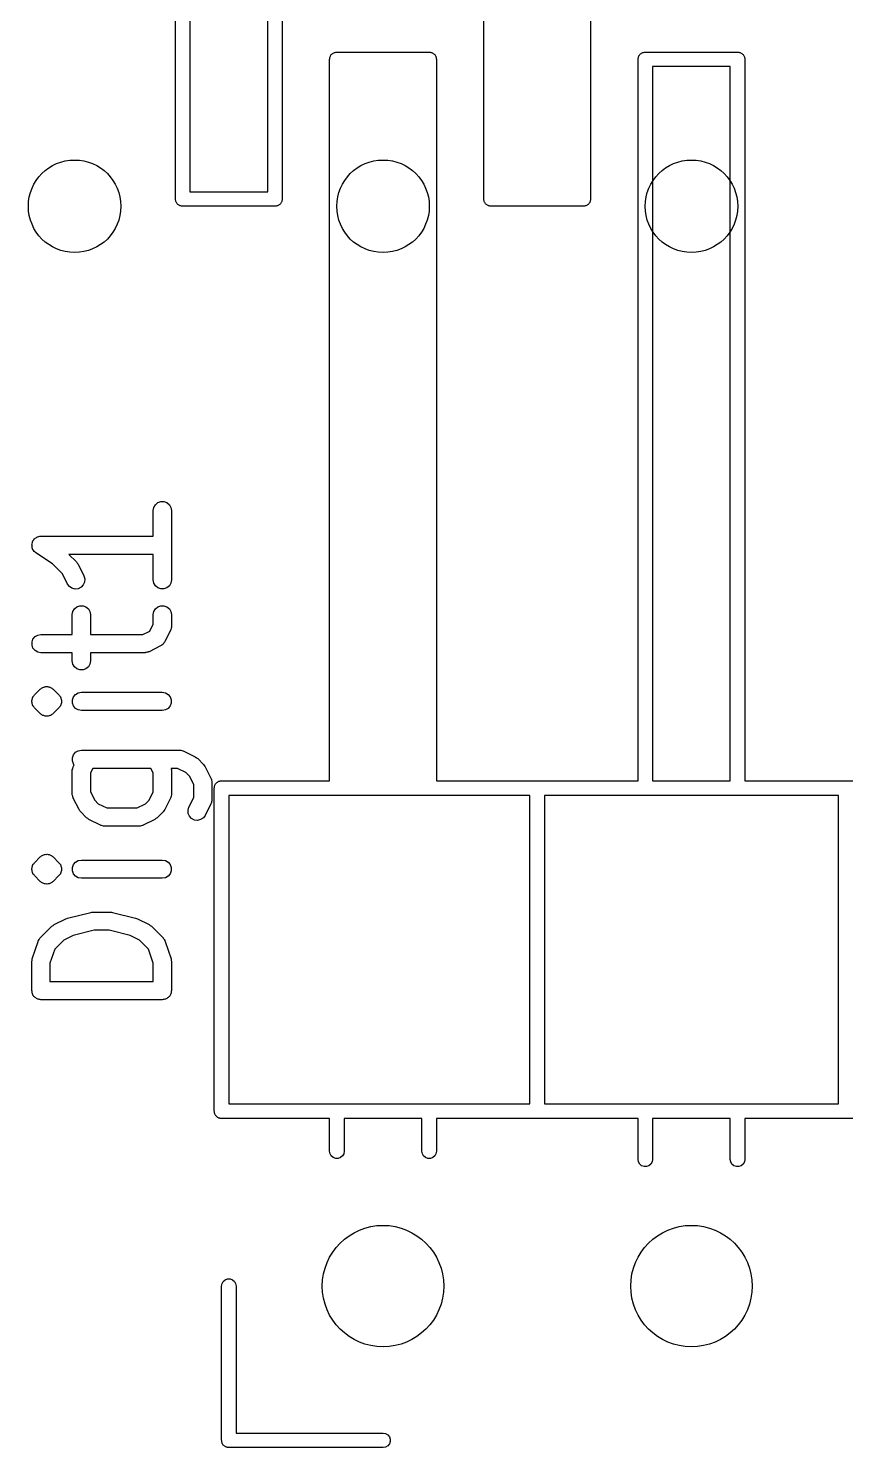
# Model space of a CAD drawing. Extents: x 110.5 to 190.5, y -94 to -42.8.
# Drawn here: x 152.02 to 158.75, y -85.15 to -73.47 of the extents above; entities that cross this region are included whole.
import ezdxf

# ---------------------------------------------------------------- set-up
doc = ezdxf.new("R2010")
doc.units = 0
doc.header["$MEASUREMENT"] = 0
doc.layers.add('BLACK', color=7, linetype='CONTINUOUS')

msp = doc.modelspace()

# ---------------------------------------------------------------- linework, layer by layer
at = {"layer": 'Black'}
for p, q in [((153.23, -74.87), (153.23, -68.93)), ((153.35, -68.93), (153.35, -74.81)), ((153.99, -74.81), (153.99, -68.93)), ((154.11, -68.93), (154.11, -74.87)), ((155.77, -74.87), (155.77, -68.93)), ((156.65, -68.93), (156.65, -74.87)), ((154.5, -73.72), (154.501, -73.7148)), ((154.5, -79.66), (154.5, -73.72)), ((154.501, -73.7096), (154.503, -73.7047)), ((154.501, -73.7148), (154.501, -73.7096)), ((154.503, -73.7047), (154.504, -73.6995)), ((154.504, -73.6995), (154.506, -73.6949)), ((154.506, -73.6949), (154.508, -73.69)), ((154.508, -73.69), (154.511, -73.686)), ((154.511, -73.686), (154.514, -73.6814)), ((154.514, -73.6814), (154.518, -73.6781)), ((154.518, -73.6781), (154.521, -73.674)), ((154.521, -73.674), (154.526, -73.6714)), ((154.526, -73.6714), (154.53, -73.668)), ((154.53, -73.668), (154.535, -73.6662)), ((154.535, -73.6662), (154.539, -73.6636)), ((154.539, -73.6636), (154.545, -73.6627)), ((154.545, -73.6627), (154.55, -73.6609)), ((154.55, -73.6609), (154.555, -73.6609)), ((154.555, -73.6609), (154.56, -73.66)), ((154.56, -73.66), (155.32, -73.66)), ((155.32, -73.66), (155.325, -73.6609)), ((155.325, -73.6609), (155.33, -73.6609)), ((155.33, -73.6609), (155.335, -73.6627)), ((155.335, -73.6627), (155.341, -73.6636)), ((155.341, -73.6636), (155.345, -73.6662)), ((155.345, -73.6662), (155.35, -73.668)), ((155.35, -73.668), (155.354, -73.6714)), ((155.354, -73.6714), (155.359, -73.674)), ((155.359, -73.674), (155.362, -73.6781)), ((155.362, -73.6781), (155.366, -73.6814)), ((155.366, -73.6814), (155.369, -73.686)), ((155.369, -73.686), (155.372, -73.69)), ((155.372, -73.69), (155.374, -73.6949)), ((155.374, -73.6949), (155.376, -73.6995)), ((155.376, -73.6995), (155.377, -73.7047)), ((155.377, -73.7047), (155.379, -73.7096)), ((155.379, -73.7096), (155.379, -73.7148)), ((155.379, -73.7148), (155.38, -73.72)), ((155.38, -73.72), (155.38, -79.66)), ((157.04, -73.72), (157.041, -73.7148)), ((157.04, -79.66), (157.04, -73.72)), ((157.041, -73.7096), (157.043, -73.7047)), ((157.041, -73.7148), (157.041, -73.7096)), ((157.043, -73.7047), (157.044, -73.6995)), ((157.044, -73.6995), (157.046, -73.6949)), ((157.046, -73.6949), (157.048, -73.69)), ((157.048, -73.69), (157.051, -73.686)), ((157.051, -73.686), (157.054, -73.6814)), ((157.054, -73.6814), (157.058, -73.6781)), ((157.058, -73.6781), (157.061, -73.674)), ((157.061, -73.674), (157.066, -73.6714)), ((157.066, -73.6714), (157.07, -73.668)), ((157.07, -73.668), (157.075, -73.6662)), ((157.075, -73.6662), (157.079, -73.6636)), ((157.079, -73.6636), (157.085, -73.6627)), ((157.085, -73.6627), (157.09, -73.6609)), ((157.09, -73.6609), (157.095, -73.6609)), ((157.095, -73.6609), (157.1, -73.66)), ((157.1, -73.66), (157.86, -73.66)), ((157.86, -73.66), (157.865, -73.6609)), ((157.865, -73.6609), (157.87, -73.6609)), ((157.87, -73.6609), (157.875, -73.6627)), ((157.875, -73.6627), (157.881, -73.6636)), ((157.881, -73.6636), (157.885, -73.6662)), ((157.885, -73.6662), (157.89, -73.668)), ((157.89, -73.668), (157.894, -73.6714)), ((157.894, -73.6714), (157.899, -73.674)), ((157.899, -73.674), (157.902, -73.6781)), ((157.902, -73.6781), (157.906, -73.6814)), ((157.906, -73.6814), (157.909, -73.686)), ((157.909, -73.686), (157.912, -73.69)), ((157.912, -73.69), (157.914, -73.6949)), ((157.914, -73.6949), (157.916, -73.6995)), ((157.916, -73.6995), (157.917, -73.7047)), ((157.917, -73.7047), (157.919, -73.7096)), ((157.919, -73.7096), (157.919, -73.7148)), ((157.919, -73.7148), (157.92, -73.72)), ((157.92, -73.72), (157.92, -79.66)), ((157.16, -73.78), (157.16, -79.66)), ((157.8, -73.78), (157.16, -73.78)), ((157.8, -79.66), (157.8, -73.78)), ((153.231, -74.8752), (153.23, -74.87)), ((153.231, -74.8804), (153.231, -74.8752)), ((153.233, -74.8853), (153.231, -74.8804)), ((153.234, -74.8905), (153.233, -74.8853)), ((153.236, -74.8951), (153.234, -74.8905)), ((153.238, -74.9), (153.236, -74.8951)), ((153.35, -74.81), (153.99, -74.81)), ((154.104, -74.8951), (154.102, -74.9)), ((154.106, -74.8905), (154.104, -74.8951)), ((154.107, -74.8853), (154.106, -74.8905)), ((154.109, -74.8804), (154.107, -74.8853)), ((154.11, -74.87), (154.109, -74.8752)), ((154.109, -74.8752), (154.109, -74.8804)), ((155.771, -74.8752), (155.77, -74.87)), ((155.771, -74.8804), (155.771, -74.8752)), ((155.773, -74.8853), (155.771, -74.8804)), ((155.774, -74.8905), (155.773, -74.8853)), ((155.776, -74.8951), (155.774, -74.8905)), ((155.778, -74.9), (155.776, -74.8951)), ((156.644, -74.8951), (156.642, -74.9)), ((156.646, -74.8905), (156.644, -74.8951)), ((156.647, -74.8853), (156.646, -74.8905)), ((156.649, -74.8804), (156.647, -74.8853)), ((156.65, -74.87), (156.649, -74.8752)), ((156.649, -74.8752), (156.649, -74.8804)), ((153.241, -74.904), (153.238, -74.9)), ((153.244, -74.9086), (153.241, -74.904)), ((153.248, -74.9119), (153.244, -74.9086)), ((153.251, -74.916), (153.248, -74.9119)), ((153.256, -74.9186), (153.251, -74.916)), ((153.26, -74.922), (153.256, -74.9186)), ((153.265, -74.9238), (153.26, -74.922)), ((153.269, -74.9264), (153.265, -74.9238)), ((153.275, -74.9273), (153.269, -74.9264)), ((153.28, -74.9291), (153.275, -74.9273)), ((153.285, -74.9291), (153.28, -74.9291)), ((153.29, -74.93), (153.285, -74.9291)), ((154.05, -74.93), (153.29, -74.93)), ((154.055, -74.9291), (154.05, -74.93)), ((154.06, -74.9291), (154.055, -74.9291)), ((154.065, -74.9273), (154.06, -74.9291)), ((154.071, -74.9264), (154.065, -74.9273)), ((154.075, -74.9238), (154.071, -74.9264)), ((154.08, -74.922), (154.075, -74.9238)), ((154.084, -74.9186), (154.08, -74.922)), ((154.089, -74.916), (154.084, -74.9186)), ((154.092, -74.9119), (154.089, -74.916)), ((154.096, -74.9086), (154.092, -74.9119)), ((154.099, -74.904), (154.096, -74.9086)), ((154.102, -74.9), (154.099, -74.904)), ((155.781, -74.904), (155.778, -74.9)), ((155.784, -74.9086), (155.781, -74.904)), ((155.788, -74.9119), (155.784, -74.9086)), ((155.791, -74.916), (155.788, -74.9119)), ((155.796, -74.9186), (155.791, -74.916)), ((155.8, -74.922), (155.796, -74.9186)), ((155.805, -74.9238), (155.8, -74.922)), ((155.809, -74.9264), (155.805, -74.9238)), ((155.815, -74.9273), (155.809, -74.9264)), ((155.82, -74.9291), (155.815, -74.9273)), ((155.825, -74.9291), (155.82, -74.9291)), ((155.83, -74.93), (155.825, -74.9291)), ((156.59, -74.93), (155.83, -74.93)), ((156.595, -74.9291), (156.59, -74.93)), ((156.6, -74.9291), (156.595, -74.9291)), ((156.605, -74.9273), (156.6, -74.9291)), ((156.611, -74.9264), (156.605, -74.9273)), ((156.615, -74.9238), (156.611, -74.9264)), ((156.62, -74.922), (156.615, -74.9238)), ((156.624, -74.9186), (156.62, -74.922)), ((156.629, -74.916), (156.624, -74.9186)), ((156.632, -74.9119), (156.629, -74.916)), ((156.636, -74.9086), (156.632, -74.9119)), ((156.639, -74.904), (156.636, -74.9086)), ((156.642, -74.9), (156.639, -74.904)), ((153.047, -77.435), (153.052, -77.4093)), ((153.047, -77.6457), (153.047, -77.435)), ((153.052, -77.4093), (153.065, -77.3868)), ((153.065, -77.3868), (153.085, -77.37)), ((153.085, -77.37), (153.109, -77.3611)), ((153.109, -77.3611), (153.135, -77.3611)), ((153.135, -77.3611), (153.16, -77.37)), ((153.16, -77.37), (153.18, -77.3868)), ((153.18, -77.3868), (153.193, -77.4093)), ((153.193, -77.4093), (153.197, -77.435)), ((153.197, -77.435), (153.197, -78.0064)), ((152.049, -77.7077), (152.052, -77.6993)), ((152.052, -77.6993), (152.054, -77.6906)), ((152.054, -77.6906), (152.056, -77.6871)), ((152.056, -77.6871), (152.057, -77.6832)), ((152.057, -77.6832), (152.063, -77.6764)), ((152.063, -77.6764), (152.068, -77.6689)), ((152.068, -77.6689), (152.072, -77.6664)), ((152.072, -77.6664), (152.074, -77.6633)), ((152.074, -77.6633), (152.082, -77.6588)), ((152.082, -77.6588), (152.089, -77.6535)), ((152.089, -77.6535), (152.093, -77.6523)), ((152.093, -77.6523), (152.097, -77.6502)), ((152.097, -77.6502), (152.106, -77.6487)), ((152.106, -77.6487), (152.114, -77.6462)), ((152.114, -77.6462), (152.118, -77.6464)), ((152.118, -77.6464), (152.122, -77.6457)), ((152.122, -77.6457), (153.047, -77.6457)), ((152.048, -77.7159), (152.049, -77.7118)), ((152.049, -77.7248), (152.048, -77.7159)), ((152.049, -77.7118), (152.049, -77.7077)), ((152.049, -77.7337), (152.049, -77.7248)), ((152.05, -77.7376), (152.049, -77.7337)), ((152.05, -77.7418), (152.05, -77.7376)), ((152.054, -77.7498), (152.05, -77.7418)), ((152.057, -77.7582), (152.054, -77.7498)), ((152.06, -77.7614), (152.057, -77.7582)), ((152.062, -77.7651), (152.06, -77.7614)), ((152.068, -77.7713), (152.062, -77.7651)), ((152.074, -77.7782), (152.068, -77.7713)), ((152.078, -77.7802), (152.074, -77.7782)), ((152.081, -77.7831), (152.078, -77.7802)), ((152.217, -77.8742), (152.081, -77.7831)), ((153.047, -77.7957), (152.351, -77.7957)), ((152.351, -77.7957), (152.414, -77.8582)), ((153.047, -78.0064), (153.047, -77.7957)), ((152.299, -77.9556), (152.217, -77.8742)), ((152.414, -77.8582), (152.42, -77.868)), ((152.42, -77.868), (152.428, -77.8777)), ((152.428, -77.8777), (152.475, -77.9729)), ((152.341, -78.04), (152.299, -77.9556)), ((152.357, -78.0609), (152.341, -78.04)), ((152.471, -78.0478), (152.453, -78.0667)), ((152.481, -78.0239), (152.471, -78.0478)), ((152.475, -77.9729), (152.483, -77.9979)), ((152.483, -77.9979), (152.481, -78.0239)), ((153.052, -78.0321), (153.047, -78.0064)), ((153.065, -78.0546), (153.052, -78.0321)), ((153.193, -78.0321), (153.18, -78.0546)), ((153.197, -78.0064), (153.193, -78.0321)), ((152.378, -78.0752), (152.357, -78.0609)), ((152.404, -78.0813), (152.378, -78.0752)), ((152.429, -78.0783), (152.404, -78.0813)), ((152.453, -78.0667), (152.429, -78.0783)), ((153.085, -78.0714), (153.065, -78.0546)), ((153.109, -78.0803), (153.085, -78.0714)), ((153.135, -78.0803), (153.109, -78.0803)), ((153.16, -78.0714), (153.135, -78.0803)), ((153.18, -78.0546), (153.16, -78.0714)), ((152.381, -78.2921), (152.385, -78.2665)), ((152.385, -78.2665), (152.398, -78.2439)), ((152.398, -78.2439), (152.418, -78.2272)), ((152.418, -78.2272), (152.443, -78.2183)), ((152.443, -78.2183), (152.469, -78.2183)), ((152.469, -78.2183), (152.493, -78.2272)), ((152.493, -78.2272), (152.513, -78.2439)), ((152.513, -78.2439), (152.526, -78.2665)), ((152.526, -78.2665), (152.531, -78.2921)), ((153.047, -78.2921), (153.052, -78.2665)), ((153.052, -78.2665), (153.065, -78.2439)), ((153.065, -78.2439), (153.085, -78.2272)), ((153.085, -78.2272), (153.109, -78.2183)), ((153.109, -78.2183), (153.135, -78.2183)), ((153.135, -78.2183), (153.16, -78.2272)), ((153.16, -78.2272), (153.18, -78.2439)), ((153.18, -78.2439), (153.193, -78.2665)), ((153.193, -78.2665), (153.197, -78.2921)), ((152.381, -78.4552), (152.381, -78.2921)), ((152.531, -78.2921), (152.531, -78.4552)), ((153.019, -78.4267), (153.047, -78.3697)), ((153.047, -78.3697), (153.047, -78.2921)), ((153.194, -78.4044), (153.193, -78.413)), ((153.197, -78.396), (153.194, -78.4044)), ((153.197, -78.2921), (153.197, -78.3874)), ((153.197, -78.3874), (153.197, -78.3916)), ((153.197, -78.3916), (153.197, -78.396)), ((152.049, -78.5172), (152.057, -78.4927)), ((152.049, -78.5433), (152.049, -78.5172)), ((152.057, -78.4927), (152.074, -78.4728)), ((152.074, -78.4728), (152.097, -78.4598)), ((152.097, -78.4598), (152.122, -78.4552)), ((152.122, -78.4552), (152.381, -78.4552)), ((152.531, -78.4552), (152.962, -78.4552)), ((152.962, -78.4552), (153.019, -78.4267)), ((153.142, -78.5162), (153.135, -78.525)), ((153.189, -78.4209), (153.142, -78.5162)), ((153.191, -78.4168), (153.189, -78.4209)), ((153.193, -78.413), (153.191, -78.4168)), ((152.057, -78.5677), (152.049, -78.5433)), ((152.074, -78.5877), (152.057, -78.5677)), ((152.097, -78.6007), (152.074, -78.5877)), ((152.122, -78.6052), (152.097, -78.6007)), ((152.381, -78.6052), (152.122, -78.6052)), ((152.381, -78.6731), (152.381, -78.6052)), ((152.98, -78.6052), (152.531, -78.6052)), ((152.531, -78.6052), (152.531, -78.6731)), ((152.984, -78.6045), (152.98, -78.6052)), ((152.988, -78.6047), (152.984, -78.6045)), ((152.997, -78.6022), (152.988, -78.6047)), ((153.005, -78.6007), (152.997, -78.6022)), ((153.009, -78.5986), (153.005, -78.6007)), ((153.013, -78.5973), (153.009, -78.5986)), ((153.108, -78.5497), (153.013, -78.5973)), ((153.117, -78.5431), (153.108, -78.5497)), ((153.126, -78.5371), (153.117, -78.5431)), ((153.128, -78.5354), (153.126, -78.5371)), ((153.129, -78.5342), (153.128, -78.5354)), ((153.135, -78.525), (153.129, -78.5342)), ((152.385, -78.6987), (152.381, -78.6731)), ((152.398, -78.7213), (152.385, -78.6987)), ((152.418, -78.738), (152.398, -78.7213)), ((152.443, -78.747), (152.418, -78.738)), ((152.469, -78.747), (152.443, -78.747)), ((152.493, -78.738), (152.469, -78.747)), ((152.513, -78.7213), (152.493, -78.738)), ((152.526, -78.6987), (152.513, -78.7213)), ((152.531, -78.6731), (152.526, -78.6987)), ((152.05, -78.987), (152.053, -78.9811)), ((152.05, -78.9903), (152.05, -78.987)), ((152.053, -78.9811), (152.054, -78.9747)), ((152.054, -78.9747), (152.056, -78.972)), ((152.056, -78.972), (152.057, -78.9689)), ((152.057, -78.9689), (152.06, -78.9664)), ((152.06, -78.9664), (152.061, -78.9634)), ((152.061, -78.9634), (152.066, -78.9588)), ((152.066, -78.9588), (152.069, -78.9534)), ((152.069, -78.9534), (152.117, -78.9058)), ((152.117, -78.9058), (152.122, -78.902)), ((152.122, -78.902), (152.127, -78.8974)), ((152.127, -78.8974), (152.133, -78.8946)), ((152.133, -78.8946), (152.138, -78.8908)), ((152.138, -78.8908), (152.145, -78.8891)), ((152.145, -78.8891), (152.151, -78.8864)), ((152.151, -78.8864), (152.157, -78.8858)), ((152.157, -78.8858), (152.163, -78.8841)), ((152.163, -78.8841), (152.17, -78.8847)), ((152.17, -78.8847), (152.177, -78.8841)), ((152.177, -78.8841), (152.183, -78.8858)), ((152.183, -78.8858), (152.189, -78.8864)), ((152.189, -78.8864), (152.195, -78.8891)), ((152.195, -78.8891), (152.202, -78.8908)), ((152.202, -78.8908), (152.207, -78.8946)), ((152.207, -78.8946), (152.213, -78.8974)), ((152.213, -78.8974), (152.218, -78.902)), ((152.218, -78.902), (152.223, -78.9058)), ((152.223, -78.9058), (152.271, -78.9534)), ((152.271, -78.9534), (152.274, -78.9588)), ((152.274, -78.9588), (152.279, -78.9634)), ((152.279, -78.9634), (152.28, -78.9664)), ((152.28, -78.9664), (152.283, -78.9689)), ((152.283, -78.9689), (152.284, -78.972)), ((152.284, -78.972), (152.286, -78.9747)), ((152.286, -78.9747), (152.287, -78.9811)), ((152.287, -78.9811), (152.29, -78.987)), ((152.29, -78.987), (152.29, -78.9903)), ((152.382, -78.9934), (152.391, -78.9689)), ((152.391, -78.9689), (152.408, -78.949)), ((152.408, -78.949), (152.43, -78.936)), ((152.43, -78.936), (152.456, -78.9314)), ((152.456, -78.9314), (153.122, -78.9314)), ((153.122, -78.9314), (153.148, -78.936)), ((153.148, -78.936), (153.171, -78.949)), ((153.171, -78.949), (153.187, -78.9689)), ((153.187, -78.9689), (153.196, -78.9934)), ((152.048, -78.9999), (152.049, -78.9967)), ((152.048, -79.0064), (152.048, -78.9999)), ((152.048, -79.013), (152.048, -79.0064)), ((152.049, -79.0161), (152.048, -79.013)), ((152.049, -78.9934), (152.05, -78.9903)), ((152.049, -78.9967), (152.049, -78.9934)), ((152.049, -79.0195), (152.049, -79.0161)), ((152.05, -79.0226), (152.049, -79.0195)), ((152.05, -79.0258), (152.05, -79.0226)), ((152.053, -79.0318), (152.05, -79.0258)), ((152.054, -79.0381), (152.053, -79.0318)), ((152.056, -79.0408), (152.054, -79.0381)), ((152.057, -79.0439), (152.056, -79.0408)), ((152.06, -79.0465), (152.057, -79.0439)), ((152.061, -79.0494), (152.06, -79.0465)), ((152.066, -79.0541), (152.061, -79.0494)), ((152.069, -79.0595), (152.066, -79.0541)), ((152.117, -79.1071), (152.069, -79.0595)), ((152.271, -79.0595), (152.223, -79.1071)), ((152.274, -79.0541), (152.271, -79.0595)), ((152.279, -79.0494), (152.274, -79.0541)), ((152.28, -79.0465), (152.279, -79.0494)), ((152.283, -79.0439), (152.28, -79.0465)), ((152.284, -79.0408), (152.283, -79.0439)), ((152.286, -79.0381), (152.284, -79.0408)), ((152.287, -79.0318), (152.286, -79.0381)), ((152.29, -79.0258), (152.287, -79.0318)), ((152.29, -78.9903), (152.291, -78.9934)), ((152.291, -79.0195), (152.29, -79.0226)), ((152.29, -79.0226), (152.29, -79.0258)), ((152.291, -78.9934), (152.291, -78.9967)), ((152.291, -78.9967), (152.292, -78.9999)), ((152.292, -79.013), (152.291, -79.0161)), ((152.291, -79.0161), (152.291, -79.0195)), ((152.292, -78.9999), (152.292, -79.0064)), ((152.292, -79.0064), (152.292, -79.013)), ((152.382, -79.0195), (152.382, -78.9934)), ((152.391, -79.0439), (152.382, -79.0195)), ((152.408, -79.0639), (152.391, -79.0439)), ((152.43, -79.0769), (152.408, -79.0639)), ((152.456, -79.0814), (152.43, -79.0769)), ((153.122, -79.0814), (152.456, -79.0814)), ((153.148, -79.0769), (153.122, -79.0814)), ((153.171, -79.0639), (153.148, -79.0769)), ((153.187, -79.0439), (153.171, -79.0639)), ((153.196, -79.0195), (153.187, -79.0439)), ((153.196, -78.9934), (153.196, -79.0195)), ((152.122, -79.1108), (152.117, -79.1071)), ((152.127, -79.1155), (152.122, -79.1108)), ((152.133, -79.1183), (152.127, -79.1155)), ((152.138, -79.122), (152.133, -79.1183)), ((152.145, -79.1237), (152.138, -79.122)), ((152.151, -79.1265), (152.145, -79.1237)), ((152.157, -79.1271), (152.151, -79.1265)), ((152.163, -79.1288), (152.157, -79.1271)), ((152.17, -79.1282), (152.163, -79.1288)), ((152.177, -79.1288), (152.17, -79.1282)), ((152.183, -79.1271), (152.177, -79.1288)), ((152.189, -79.1265), (152.183, -79.1271)), ((152.195, -79.1237), (152.189, -79.1265)), ((152.202, -79.122), (152.195, -79.1237)), ((152.207, -79.1183), (152.202, -79.122)), ((152.213, -79.1155), (152.207, -79.1183)), ((152.218, -79.1108), (152.213, -79.1155)), ((152.223, -79.1071), (152.218, -79.1108)), ((152.382, -79.4696), (152.391, -79.4451)), ((152.391, -79.4451), (152.408, -79.4252)), ((152.408, -79.4252), (152.43, -79.4121)), ((152.43, -79.4121), (152.456, -79.4076)), ((152.456, -79.4076), (153.265, -79.4076)), ((153.265, -79.4076), (153.269, -79.4084)), ((153.269, -79.4084), (153.274, -79.4081)), ((153.274, -79.4081), (153.282, -79.4106)), ((153.282, -79.4106), (153.291, -79.4121)), ((153.291, -79.4121), (153.295, -79.4143)), ((153.295, -79.4143), (153.299, -79.4155)), ((153.299, -79.4155), (153.394, -79.4632)), ((152.381, -79.5693), (152.384, -79.5609)), ((152.381, -79.5736), (152.381, -79.5693)), ((152.382, -79.4956), (152.382, -79.4696)), ((152.391, -79.5201), (152.382, -79.4956)), ((152.384, -79.5609), (152.385, -79.5522)), ((152.385, -79.5522), (152.387, -79.5485)), ((152.387, -79.5485), (152.389, -79.5443)), ((152.389, -79.5443), (152.397, -79.5276)), ((152.397, -79.5276), (152.391, -79.5201)), ((152.55, -79.5576), (152.531, -79.5956)), ((153.028, -79.5576), (152.55, -79.5576)), ((153.047, -79.5956), (153.028, -79.5576)), ((153.248, -79.5576), (153.194, -79.5576)), ((153.194, -79.5576), (153.194, -79.5609)), ((153.194, -79.5609), (153.197, -79.5693)), ((153.197, -79.5693), (153.197, -79.5736)), ((153.316, -79.5919), (153.248, -79.5576)), ((153.394, -79.4632), (153.404, -79.4703)), ((153.404, -79.4703), (153.414, -79.4772)), ((153.414, -79.4772), (153.461, -79.5248)), ((153.461, -79.5248), (153.468, -79.5347)), ((153.468, -79.5347), (153.475, -79.5443)), ((153.475, -79.5443), (153.523, -79.6396)), ((152.381, -79.5779), (152.381, -79.5736)), ((152.381, -79.7683), (152.381, -79.5779)), ((152.531, -79.5956), (152.531, -79.7506)), ((153.047, -79.7506), (153.047, -79.5956)), ((153.197, -79.5736), (153.197, -79.5779)), ((153.197, -79.5779), (153.197, -79.7683)), ((153.346, -79.6223), (153.316, -79.5919)), ((153.381, -79.6908), (153.346, -79.6223)), ((153.523, -79.6396), (153.524, -79.6437)), ((153.524, -79.6437), (153.526, -79.6474)), ((153.526, -79.6474), (153.528, -79.6561)), ((153.528, -79.6561), (153.53, -79.6645)), ((153.53, -79.6645), (153.53, -79.6688)), ((153.53, -79.6688), (153.531, -79.6731)), ((153.531, -79.6731), (153.531, -79.816)), ((153.558, -79.69), (153.561, -79.686)), ((153.561, -79.686), (153.564, -79.6814)), ((153.564, -79.6814), (153.568, -79.6781)), ((153.568, -79.6781), (153.571, -79.674)), ((153.571, -79.674), (153.576, -79.6714)), ((153.576, -79.6714), (153.58, -79.668)), ((153.58, -79.668), (153.585, -79.6662)), ((153.585, -79.6662), (153.589, -79.6636)), ((153.589, -79.6636), (153.595, -79.6627)), ((153.595, -79.6627), (153.6, -79.6609)), ((153.6, -79.6609), (153.605, -79.6609)), ((153.605, -79.6609), (153.61, -79.66)), ((153.61, -79.66), (154.5, -79.66)), ((155.38, -79.66), (157.04, -79.66)), ((157.16, -79.66), (157.8, -79.66)), ((157.92, -79.66), (159.58, -79.66)), ((152.381, -79.7726), (152.381, -79.7683)), ((152.381, -79.7769), (152.381, -79.7726)), ((152.384, -79.7853), (152.381, -79.7769)), ((152.385, -79.794), (152.384, -79.7853)), ((152.387, -79.7977), (152.385, -79.794)), ((152.389, -79.8019), (152.387, -79.7977)), ((152.436, -79.8971), (152.389, -79.8019)), ((152.531, -79.7506), (152.565, -79.8191)), ((153.013, -79.8191), (153.047, -79.7506)), ((153.189, -79.8019), (153.142, -79.8971)), ((153.191, -79.7977), (153.189, -79.8019)), ((153.193, -79.794), (153.191, -79.7977)), ((153.194, -79.7853), (153.193, -79.794)), ((153.197, -79.7769), (153.194, -79.7853)), ((153.197, -79.7683), (153.197, -79.7726)), ((153.197, -79.7726), (153.197, -79.7769)), ((153.341, -79.8777), (153.381, -79.7982)), ((153.381, -79.7982), (153.381, -79.6908)), ((153.55, -79.72), (153.551, -79.7148)), ((153.55, -82.38), (153.55, -79.72)), ((153.551, -79.7096), (153.553, -79.7047)), ((153.551, -79.7148), (153.551, -79.7096)), ((153.553, -79.7047), (153.554, -79.6995)), ((153.554, -79.6995), (153.556, -79.6949)), ((153.556, -79.6949), (153.558, -79.69)), ((153.67, -79.78), (153.67, -82.32)), ((156.15, -79.78), (153.67, -79.78)), ((156.15, -82.32), (156.15, -79.78)), ((156.27, -79.78), (156.27, -82.32)), ((158.69, -79.78), (156.27, -79.78)), ((158.69, -82.32), (158.69, -79.78)), ((152.443, -79.9068), (152.436, -79.8971)), ((152.45, -79.9166), (152.443, -79.9068)), ((152.498, -79.9642), (152.45, -79.9166)), ((152.565, -79.8191), (152.595, -79.8496)), ((152.595, -79.8496), (152.664, -79.8838)), ((152.664, -79.8838), (152.914, -79.8838)), ((152.914, -79.8838), (152.983, -79.8496)), ((152.983, -79.8496), (153.013, -79.8191)), ((153.128, -79.9166), (153.08, -79.9642)), ((153.135, -79.9068), (153.128, -79.9166)), ((153.142, -79.8971), (153.135, -79.9068)), ((153.334, -79.9026), (153.341, -79.8777)), ((153.335, -79.9286), (153.334, -79.9026)), ((153.523, -79.8495), (153.475, -79.9447)), ((153.524, -79.8453), (153.523, -79.8495)), ((153.526, -79.8416), (153.524, -79.8453)), ((153.528, -79.8329), (153.526, -79.8416)), ((153.53, -79.8245), (153.528, -79.8329)), ((153.531, -79.816), (153.53, -79.8202)), ((153.53, -79.8202), (153.53, -79.8245)), ((152.508, -79.9711), (152.498, -79.9642)), ((152.517, -79.9783), (152.508, -79.9711)), ((152.613, -80.0259), (152.517, -79.9783)), ((152.617, -80.0271), (152.613, -80.0259)), ((152.621, -80.0293), (152.617, -80.0271)), ((152.629, -80.0308), (152.621, -80.0293)), ((152.638, -80.0333), (152.629, -80.0308)), ((152.642, -80.0331), (152.638, -80.0333)), ((152.646, -80.0338), (152.642, -80.0331)), ((152.932, -80.0338), (152.646, -80.0338)), ((152.936, -80.0331), (152.932, -80.0338)), ((152.94, -80.0333), (152.936, -80.0331)), ((152.949, -80.0308), (152.94, -80.0333)), ((152.958, -80.0293), (152.949, -80.0308)), ((152.961, -80.0271), (152.958, -80.0293)), ((152.965, -80.0259), (152.961, -80.0271)), ((153.061, -79.9783), (152.965, -80.0259)), ((153.07, -79.9711), (153.061, -79.9783)), ((153.08, -79.9642), (153.07, -79.9711)), ((153.346, -79.9525), (153.335, -79.9286)), ((153.363, -79.9714), (153.346, -79.9525)), ((153.387, -79.9831), (153.363, -79.9714)), ((153.413, -79.9861), (153.387, -79.9831)), ((153.438, -79.98), (153.413, -79.9861)), ((153.46, -79.9657), (153.438, -79.98)), ((153.475, -79.9447), (153.46, -79.9657)), ((152.133, -80.2756), (152.138, -80.2718)), ((152.138, -80.2718), (152.145, -80.2701)), ((152.145, -80.2701), (152.151, -80.2673)), ((152.151, -80.2673), (152.157, -80.2667)), ((152.157, -80.2667), (152.163, -80.265)), ((152.163, -80.265), (152.17, -80.2656)), ((152.17, -80.2656), (152.177, -80.265)), ((152.177, -80.265), (152.183, -80.2667)), ((152.183, -80.2667), (152.189, -80.2673)), ((152.189, -80.2673), (152.195, -80.2701)), ((152.195, -80.2701), (152.202, -80.2718)), ((152.202, -80.2718), (152.207, -80.2756)), ((152.048, -80.3808), (152.049, -80.3777)), ((152.048, -80.3874), (152.048, -80.3808)), ((152.048, -80.3939), (152.048, -80.3874)), ((152.049, -80.3744), (152.05, -80.3713)), ((152.049, -80.3777), (152.049, -80.3744)), ((152.05, -80.368), (152.053, -80.362)), ((152.05, -80.3713), (152.05, -80.368)), ((152.053, -80.362), (152.054, -80.3557)), ((152.054, -80.3557), (152.056, -80.353)), ((152.056, -80.353), (152.057, -80.3499)), ((152.057, -80.3499), (152.06, -80.3474)), ((152.06, -80.3474), (152.061, -80.3444)), ((152.061, -80.3444), (152.066, -80.3397)), ((152.066, -80.3397), (152.069, -80.3343)), ((152.069, -80.3343), (152.117, -80.2867)), ((152.117, -80.2867), (152.122, -80.283)), ((152.122, -80.283), (152.127, -80.2783)), ((152.127, -80.2783), (152.133, -80.2756)), ((152.207, -80.2756), (152.213, -80.2783)), ((152.213, -80.2783), (152.218, -80.283)), ((152.218, -80.283), (152.223, -80.2867)), ((152.223, -80.2867), (152.271, -80.3343)), ((152.271, -80.3343), (152.274, -80.3397)), ((152.274, -80.3397), (152.279, -80.3444)), ((152.279, -80.3444), (152.28, -80.3474)), ((152.28, -80.3474), (152.283, -80.3499)), ((152.283, -80.3499), (152.284, -80.353)), ((152.284, -80.353), (152.286, -80.3557)), ((152.286, -80.3557), (152.287, -80.362)), ((152.287, -80.362), (152.29, -80.368)), ((152.29, -80.368), (152.29, -80.3713)), ((152.29, -80.3713), (152.291, -80.3744)), ((152.291, -80.3744), (152.291, -80.3777)), ((152.291, -80.3777), (152.292, -80.3808)), ((152.292, -80.3808), (152.292, -80.3874)), ((152.292, -80.3874), (152.292, -80.3939)), ((152.382, -80.3744), (152.391, -80.3499)), ((152.382, -80.4004), (152.382, -80.3744)), ((152.391, -80.3499), (152.408, -80.3299)), ((152.408, -80.3299), (152.43, -80.3169)), ((152.43, -80.3169), (152.456, -80.3124)), ((152.456, -80.3124), (153.122, -80.3124)), ((153.122, -80.3124), (153.148, -80.3169)), ((153.148, -80.3169), (153.171, -80.3299)), ((153.171, -80.3299), (153.187, -80.3499)), ((153.187, -80.3499), (153.196, -80.3744)), ((153.196, -80.3744), (153.196, -80.4004)), ((152.049, -80.3971), (152.048, -80.3939)), ((152.049, -80.4004), (152.049, -80.3971)), ((152.05, -80.4035), (152.049, -80.4004)), ((152.05, -80.4068), (152.05, -80.4035)), ((152.053, -80.4127), (152.05, -80.4068)), ((152.054, -80.4191), (152.053, -80.4127)), ((152.056, -80.4218), (152.054, -80.4191)), ((152.057, -80.4249), (152.056, -80.4218)), ((152.06, -80.4274), (152.057, -80.4249)), ((152.061, -80.4304), (152.06, -80.4274)), ((152.066, -80.435), (152.061, -80.4304)), ((152.069, -80.4404), (152.066, -80.435)), ((152.117, -80.488), (152.069, -80.4404)), ((152.122, -80.4918), (152.117, -80.488)), ((152.127, -80.4964), (152.122, -80.4918)), ((152.133, -80.4992), (152.127, -80.4964)), ((152.138, -80.503), (152.133, -80.4992)), ((152.145, -80.5047), (152.138, -80.503)), ((152.151, -80.5074), (152.145, -80.5047)), ((152.157, -80.508), (152.151, -80.5074)), ((152.189, -80.5074), (152.183, -80.508)), ((152.195, -80.5047), (152.189, -80.5074)), ((152.202, -80.503), (152.195, -80.5047)), ((152.207, -80.4992), (152.202, -80.503)), ((152.213, -80.4964), (152.207, -80.4992)), ((152.218, -80.4918), (152.213, -80.4964)), ((152.223, -80.488), (152.218, -80.4918)), ((152.271, -80.4404), (152.223, -80.488)), ((152.274, -80.435), (152.271, -80.4404)), ((152.279, -80.4304), (152.274, -80.435)), ((152.28, -80.4274), (152.279, -80.4304)), ((152.283, -80.4249), (152.28, -80.4274)), ((152.284, -80.4218), (152.283, -80.4249)), ((152.286, -80.4191), (152.284, -80.4218)), ((152.287, -80.4127), (152.286, -80.4191)), ((152.29, -80.4068), (152.287, -80.4127)), ((152.291, -80.4004), (152.29, -80.4035)), ((152.29, -80.4035), (152.29, -80.4068)), ((152.292, -80.3939), (152.291, -80.3971)), ((152.291, -80.3971), (152.291, -80.4004)), ((152.391, -80.4249), (152.382, -80.4004)), ((152.408, -80.4448), (152.391, -80.4249)), ((152.43, -80.4579), (152.408, -80.4448)), ((152.456, -80.4624), (152.43, -80.4579)), ((153.122, -80.4624), (152.456, -80.4624)), ((153.148, -80.4579), (153.122, -80.4624)), ((153.171, -80.4448), (153.148, -80.4579)), ((153.187, -80.4249), (153.171, -80.4448)), ((153.196, -80.4004), (153.187, -80.4249)), ((152.163, -80.5097), (152.157, -80.508)), ((152.17, -80.5091), (152.163, -80.5097)), ((152.177, -80.5097), (152.17, -80.5091)), ((152.183, -80.508), (152.177, -80.5097)), ((152.542, -80.7425), (152.551, -80.741)), ((152.551, -80.741), (152.694, -80.741)), ((152.694, -80.741), (152.703, -80.7425)), ((152.117, -80.9534), (152.212, -80.8582)), ((152.212, -80.8582), (152.222, -80.8513)), ((152.222, -80.8513), (152.232, -80.8441)), ((152.232, -80.8441), (152.327, -80.7965)), ((152.327, -80.7965), (152.335, -80.7942)), ((152.335, -80.7942), (152.342, -80.7908)), ((152.342, -80.7908), (152.533, -80.7432)), ((152.533, -80.7432), (152.542, -80.7425)), ((152.703, -80.7425), (152.712, -80.7432)), ((152.712, -80.7432), (152.902, -80.7908)), ((152.902, -80.7908), (152.91, -80.7942)), ((152.91, -80.7942), (152.918, -80.7965)), ((152.918, -80.7965), (153.013, -80.8441)), ((153.013, -80.8441), (153.023, -80.8513)), ((153.023, -80.8513), (153.033, -80.8582)), ((153.033, -80.8582), (153.128, -80.9534)), ((152.101, -80.9789), (152.102, -80.9747)), ((152.102, -80.9747), (152.107, -80.9675)), ((152.107, -80.9675), (152.111, -80.9598)), ((152.111, -80.9598), (152.114, -80.9569)), ((152.114, -80.9569), (152.117, -80.9534)), ((152.31, -80.9728), (152.236, -81.0469)), ((152.387, -80.9343), (152.31, -80.9728)), ((152.56, -80.891), (152.387, -80.9343)), ((152.685, -80.891), (152.56, -80.891)), ((152.858, -80.9343), (152.685, -80.891)), ((152.935, -80.9728), (152.858, -80.9343)), ((153.009, -81.0469), (152.935, -80.9728)), ((153.128, -80.9534), (153.13, -80.9569)), ((153.13, -80.9569), (153.134, -80.9598)), ((153.134, -80.9598), (153.138, -80.9675)), ((153.138, -80.9675), (153.143, -80.9747)), ((153.143, -80.9747), (153.144, -80.9789)), ((152.051, -81.1256), (152.099, -80.9827)), ((152.099, -80.9827), (152.101, -80.9789)), ((152.236, -81.0469), (152.197, -81.1615)), ((153.047, -81.1615), (153.009, -81.0469)), ((153.144, -80.9789), (153.146, -80.9827)), ((153.146, -80.9827), (153.194, -81.1256)), ((152.047, -81.1493), (152.049, -81.1374)), ((152.047, -81.3874), (152.047, -81.1493)), ((152.049, -81.1374), (152.051, -81.1256)), ((152.197, -81.1615), (152.197, -81.3124)), ((153.047, -81.3124), (153.047, -81.1615)), ((153.194, -81.1256), (153.195, -81.1374)), ((153.195, -81.1374), (153.197, -81.1493)), ((153.197, -81.1493), (153.197, -81.3874)), ((152.197, -81.3124), (153.047, -81.3124)), ((152.049, -81.3938), (152.047, -81.3874)), ((152.049, -81.4004), (152.049, -81.3938)), ((152.051, -81.4066), (152.049, -81.4004)), ((152.052, -81.413), (152.051, -81.4066)), ((152.055, -81.4187), (152.052, -81.413)), ((152.057, -81.4249), (152.055, -81.4187)), ((152.062, -81.4299), (152.057, -81.4249)), ((152.065, -81.4356), (152.062, -81.4299)), ((152.07, -81.4398), (152.065, -81.4356)), ((152.074, -81.4448), (152.07, -81.4398)), ((153.175, -81.4398), (153.171, -81.4448)), ((153.18, -81.4356), (153.175, -81.4398)), ((153.183, -81.4299), (153.18, -81.4356)), ((153.187, -81.4249), (153.183, -81.4299)), ((153.19, -81.4187), (153.187, -81.4249)), ((153.193, -81.413), (153.19, -81.4187)), ((153.194, -81.4066), (153.193, -81.413)), ((153.196, -81.4004), (153.194, -81.4066)), ((153.197, -81.3874), (153.196, -81.3938)), ((153.196, -81.3938), (153.196, -81.4004)), ((152.08, -81.4481), (152.074, -81.4448)), ((152.085, -81.4523), (152.08, -81.4481)), ((152.091, -81.4546), (152.085, -81.4523)), ((152.097, -81.4579), (152.091, -81.4546)), ((152.103, -81.459), (152.097, -81.4579)), ((152.109, -81.4612), (152.103, -81.459)), ((152.116, -81.4612), (152.109, -81.4612)), ((152.122, -81.4624), (152.116, -81.4612)), ((153.122, -81.4624), (152.122, -81.4624)), ((153.129, -81.4612), (153.122, -81.4624)), ((153.135, -81.4612), (153.129, -81.4612)), ((153.142, -81.459), (153.135, -81.4612)), ((153.148, -81.4579), (153.142, -81.459)), ((153.154, -81.4546), (153.148, -81.4579)), ((153.16, -81.4523), (153.154, -81.4546)), ((153.165, -81.4481), (153.16, -81.4523)), ((153.171, -81.4448), (153.165, -81.4481)), ((153.67, -82.32), (156.15, -82.32)), ((156.27, -82.32), (158.69, -82.32)), ((153.551, -82.3852), (153.55, -82.38)), ((153.551, -82.3904), (153.551, -82.3852)), ((153.553, -82.3953), (153.551, -82.3904)), ((153.554, -82.4005), (153.553, -82.3953)), ((153.556, -82.4051), (153.554, -82.4005)), ((153.558, -82.41), (153.556, -82.4051)), ((153.561, -82.414), (153.558, -82.41)), ((153.564, -82.4186), (153.561, -82.414)), ((153.568, -82.4219), (153.564, -82.4186)), ((153.571, -82.426), (153.568, -82.4219)), ((153.576, -82.4286), (153.571, -82.426)), ((153.58, -82.432), (153.576, -82.4286)), ((153.585, -82.4338), (153.58, -82.432)), ((153.589, -82.4364), (153.585, -82.4338)), ((153.595, -82.4373), (153.589, -82.4364)), ((153.6, -82.4391), (153.595, -82.4373)), ((153.605, -82.4391), (153.6, -82.4391)), ((153.61, -82.44), (153.605, -82.4391)), ((154.5, -82.44), (153.61, -82.44)), ((154.5, -82.71), (154.5, -82.44)), ((155.26, -82.44), (154.62, -82.44)), ((154.62, -82.44), (154.62, -82.71)), ((155.26, -82.71), (155.26, -82.44)), ((157.04, -82.44), (155.38, -82.44)), ((155.38, -82.44), (155.38, -82.71)), ((157.04, -82.7771), (157.04, -82.44)), ((157.8, -82.44), (157.16, -82.44)), ((157.16, -82.44), (157.16, -82.7771)), ((157.8, -82.7771), (157.8, -82.44)), ((159.58, -82.44), (157.92, -82.44)), ((157.92, -82.44), (157.92, -82.7771)), ((154.504, -82.7305), (154.5, -82.71)), ((154.62, -82.71), (154.616, -82.7305)), ((155.264, -82.7305), (155.26, -82.71)), ((155.38, -82.71), (155.376, -82.7305)), ((154.514, -82.7486), (154.504, -82.7305)), ((154.53, -82.762), (154.514, -82.7486)), ((154.55, -82.7691), (154.53, -82.762)), ((154.57, -82.7691), (154.55, -82.7691)), ((154.59, -82.762), (154.57, -82.7691)), ((154.606, -82.7486), (154.59, -82.762)), ((154.616, -82.7305), (154.606, -82.7486)), ((155.274, -82.7486), (155.264, -82.7305)), ((155.29, -82.762), (155.274, -82.7486)), ((155.31, -82.7691), (155.29, -82.762)), ((155.33, -82.7691), (155.31, -82.7691)), ((155.35, -82.762), (155.33, -82.7691)), ((155.366, -82.7486), (155.35, -82.762)), ((155.376, -82.7305), (155.366, -82.7486)), ((157.044, -82.7976), (157.04, -82.7771)), ((157.054, -82.8156), (157.044, -82.7976)), ((157.07, -82.829), (157.054, -82.8156)), ((157.09, -82.8362), (157.07, -82.829)), ((157.11, -82.8362), (157.09, -82.8362)), ((157.13, -82.829), (157.11, -82.8362)), ((157.146, -82.8156), (157.13, -82.829)), ((157.156, -82.7976), (157.146, -82.8156)), ((157.16, -82.7771), (157.156, -82.7976)), ((157.804, -82.7976), (157.8, -82.7771)), ((157.814, -82.8156), (157.804, -82.7976)), ((157.83, -82.829), (157.814, -82.8156)), ((157.85, -82.8362), (157.83, -82.829)), ((157.87, -82.8362), (157.85, -82.8362)), ((157.89, -82.829), (157.87, -82.8362)), ((157.906, -82.8156), (157.89, -82.829)), ((157.916, -82.7976), (157.906, -82.8156)), ((157.92, -82.7771), (157.916, -82.7976)), ((153.624, -83.7814), (153.64, -83.768)), ((153.64, -83.768), (153.66, -83.7609)), ((153.66, -83.7609), (153.68, -83.7609)), ((153.68, -83.7609), (153.7, -83.768)), ((153.7, -83.768), (153.716, -83.7814)), ((153.61, -83.82), (153.614, -83.7995)), ((153.61, -85.09), (153.61, -83.82)), ((153.614, -83.7995), (153.624, -83.7814)), ((153.716, -83.7814), (153.726, -83.7995)), ((153.726, -83.7995), (153.73, -83.82)), ((153.73, -83.82), (153.73, -85.03)), ((153.73, -85.03), (154.94, -85.03)), ((154.94, -85.03), (154.961, -85.0336)), ((154.961, -85.0336), (154.979, -85.044)), ((154.979, -85.044), (154.992, -85.06)), ((154.992, -85.06), (154.999, -85.0796)), ((153.611, -85.0952), (153.61, -85.09)), ((153.611, -85.1004), (153.611, -85.0952)), ((153.613, -85.1053), (153.611, -85.1004)), ((153.614, -85.1105), (153.613, -85.1053)), ((153.616, -85.1151), (153.614, -85.1105)), ((153.618, -85.12), (153.616, -85.1151)), ((153.621, -85.124), (153.618, -85.12)), ((153.624, -85.1286), (153.621, -85.124)), ((153.628, -85.1319), (153.624, -85.1286)), ((153.631, -85.136), (153.628, -85.1319)), ((153.636, -85.1386), (153.631, -85.136)), ((153.64, -85.142), (153.636, -85.1386)), ((153.645, -85.1438), (153.64, -85.142)), ((153.649, -85.1464), (153.645, -85.1438)), ((153.655, -85.1473), (153.649, -85.1464)), ((153.66, -85.1491), (153.655, -85.1473)), ((153.665, -85.1491), (153.66, -85.1491)), ((153.67, -85.15), (153.665, -85.1491)), ((154.94, -85.15), (153.67, -85.15)), ((154.961, -85.1464), (154.94, -85.15)), ((154.979, -85.136), (154.961, -85.1464)), ((154.992, -85.12), (154.979, -85.136)), ((154.999, -85.1004), (154.992, -85.12)), ((154.999, -85.0796), (154.999, -85.1004))]:
    msp.add_line(p, q, dxfattribs=at)
for centre, radius in [((152.4, -74.93), 0.381), ((154.94, -74.93), 0.381), ((157.48, -74.93), 0.381), ((154.94, -83.82), 0.5), ((157.48, -83.82), 0.5)]:
    msp.add_circle(centre, radius, dxfattribs=at)

doc.saveas('drawing.dxf')
